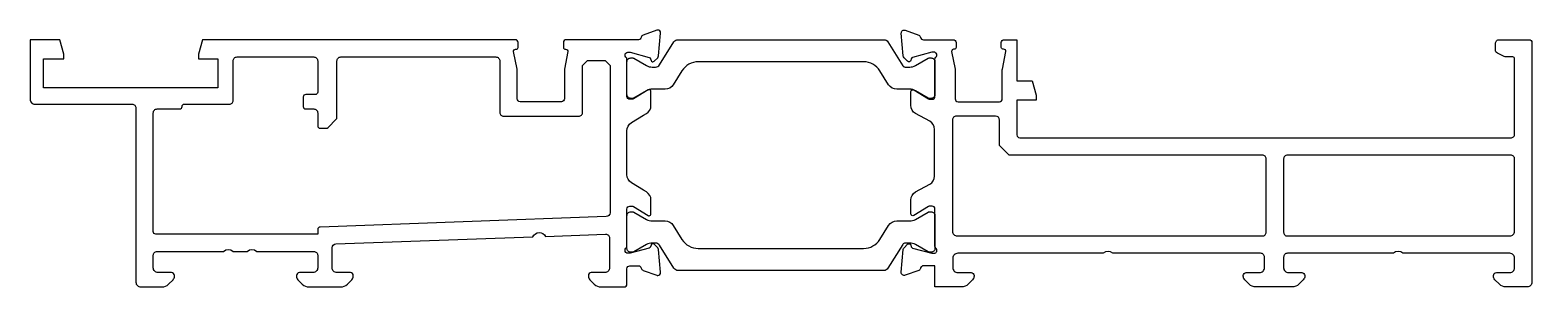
# Model space of a CAD drawing. Extents: x 0 to 156, y -19 to 8.
import ezdxf

# ---------------------------------------------------------------- set-up
doc = ezdxf.new("R2010")
doc.units = 0
doc.header["$MEASUREMENT"] = 0
doc.layers.get('0').update_dxf_attribs({"linetype": 'CONTINUOUS'})

msp = doc.modelspace()

# ---------------------------------------------------------------- linework, layer by layer
at = {"color": 0, "linetype": 'Continuous'}
for points in [[(3.1, 6.7), (0, 6.7), (0, 0.5, 0.198912), (0.15, 0.15, 0.198912), (0.5, 0), (10.6, 0, -0.414214), (11, -0.4), (11, -18.5, 0.414214), (11.5, -19), (13.69, -19, 0.198912), (14.39, -18.71), (14.85, -18.24, 0.198913), (15, -17.89), (15, -17.8, 0.414214), (14.7, -17.5), (13.3, -17.5, -0.414214), (12.8, -17), (12.8, -15.7, -0.414214), (13.2, -15.3), (20.09, -15.3, -0.4), (21.09, -15.3), (22.55, -15.3, -0.4), (23.55, -15.3), (29.48, -15.3, -0.414214), (29.88, -15.7), (29.88, -17, -0.414214), (29.38, -17.5), (27.98, -17.5, 0.414214), (27.68, -17.8), (27.68, -17.89, 0.198912), (27.82, -18.24), (28.28, -18.71, 0.198912), (28.99, -19), (32.26, -19, 0.198912), (32.97, -18.71), (33.43, -18.24, 0.198912), (33.58, -17.89), (33.58, -17.8, 0.414214), (33.28, -17.5), (31.88, -17.5, -0.414482), (31.38, -17), (31.38, -14.92, -0.40347), (31.76, -14.52), (52.23, -13.78, -0.644128), (53.55, -13.74), (59.78, -13.51, -0.424769), (60.2, -13.91), (60.2, -17, -0.414214), (59.7, -17.5), (58.3, -17.5, 0.415754), (58, -17.8), (58, -17.89, 0.198936), (58.15, -18.24), (58.61, -18.71, 0.198912), (59.31, -19), (61.7, -19, 0.414214), (62, -18.7), (62, -17.1, -0.414214), (62.3, -16.8), (63.2, -16.8, -0.359508), (63.49, -17.04, 0.263725), (63.69, -17.27), (65.1, -17.78, 0.087489), (65.2, -17.8, 0.414214), (65.5, -17.5, 0.02182), (65.5, -17.47), (65.29, -15.11, 0.176327), (65.2, -14.92), (64.84, -14.56, 0.198912), (64.7, -14.5, 0.065543), (64.65, -14.51, 0.267949), (64.51, -14.65), (64.46, -14.82, -0.267949), (64.32, -14.96), (62.34, -15.49, -0.065543), (62.26, -15.5), (62.1, -15.5, -0.414214), (61.8, -15.2, -0.213422), (61.9, -14.97, 0.213422), (62, -14.75), (62, -10.9, -0.414214), (62.3, -10.6), (62.52, -10.6, -0.137852), (62.68, -10.64), (64.19, -11.57, 0.137852), (64.3, -11.6, 0.414214), (64.5, -11.4), (64.5, -9.97, 0.261434), (64.02, -9.12), (63.72, -8.93), (62.48, -8.18, -0.261434), (62, -7.32), (62, -3.98), (62, -2.77, -0.261434), (62.48, -1.92), (63.72, -1.16), (64.02, -0.98, 0.261434), (64.5, -0.12), (64.5, 1.3, 0.414214), (64.3, 1.5, 0.137852), (64.19, 1.47), (62.68, 0.55, -0.137852), (62.52, 0.5), (62.3, 0.5, -0.414214), (62, 0.8), (62, 4.65, 0.213422), (61.9, 4.88, -0.213422), (61.8, 5.1, -0.414214), (62.1, 5.4), (62.26, 5.4, -0.065543), (62.34, 5.39), (64.32, 4.86, -0.267949), (64.46, 4.72), (64.51, 4.55, 0.267949), (64.65, 4.41, 0.065543), (64.7, 4.4, 0.198912), (64.84, 4.46), (65.2, 4.82, 0.176327), (65.29, 5.01), (65.5, 7.38, 0.02182), (65.5, 7.4, 0.414214), (65.2, 7.7, 0.087489), (65.1, 7.68), (63.69, 7.17, 0.263725), (63.49, 6.94, -0.359508), (63.2, 6.7), (58.89, 6.7), (56.6, 6.7), (55.7, 6.7, 0.414214), (55.4, 6.4), (55.4, 5.9, 0.472369), (55.63, 5.7, -0.522295), (55.86, 5.46), (55.5, 3.63, 0.048033), (55.5, 3.57), (55.5, 0.55, -0.414214), (55.2, 0.25), (50.9, 0.25, -0.414215), (50.6, 0.55), (50.6, 3.57, 0.048034), (50.59, 3.63), (50.23, 5.46, -0.471631), (50.43, 5.7), (50.5, 5.7, 0.414214), (50.7, 5.9), (50.7, 6.4, 0.414214), (50.4, 6.7), (48.82, 6.7), (17.9, 6.7), (17.5, 5.2), (17.5, 4.7), (19.5, 4.7), (19.5, 1.7), (1.4, 1.7), (1.4, 4.7), (3.5, 4.7), (3.5, 5.2), (3.1, 6.7)], [(156.01, 6.4), (156.01, -18.5, -0.414214), (155.51, -19), (153.32, -19, -0.198912), (152.62, -18.71), (152.15, -18.24, -0.198912), (152.01, -17.89), (152.01, -17.8, -0.414214), (152.31, -17.5), (153.71, -17.5, 0.414214), (154.21, -17), (154.21, -16, 0.414214), (153.71, -15.5), (142.61, -15.5, 0.4), (141.61, -15.5), (132.03, -15.5), (130.61, -15.5, 0.414214), (130.21, -15.9), (130.21, -17, 0.414214), (130.71, -17.5), (132.11, -17.5, -0.414214), (132.41, -17.8), (132.41, -17.89, -0.198912), (132.26, -18.24), (131.8, -18.71, -0.198912), (131.09, -19), (127.33, -19, -0.198912), (126.63, -18.71), (126.17, -18.24, -0.198912), (126.02, -17.89), (126.02, -17.8, -0.414214), (126.32, -17.5), (127.72, -17.5, 0.414214), (128.22, -17), (128.22, -15.9, 0.414214), (127.82, -15.5), (112.48, -15.5, 0.4), (111.48, -15.5), (96.36, -15.5, 0.414214), (95.86, -16), (95.86, -17, 0.414214), (96.36, -17.5), (97.76, -17.5, -0.414214), (98.06, -17.8), (98.06, -17.89, -0.198912), (97.91, -18.24), (97.45, -18.71, -0.198912), (96.74, -19), (94, -19), (94, -16.8), (92.81, -16.8, 0.331642), (92.51, -17.01), (92.5, -17.07, -0.237255), (92.31, -17.27), (90.9, -17.78, -0.548619), (90.5, -17.47), (90.71, -15.11, -0.176327), (90.79, -14.92), (91.16, -14.56, -0.57735), (91.49, -14.65), (91.54, -14.82, 0.267949), (91.68, -14.96), (93.66, -15.49, 0.065543), (93.74, -15.5), (93.9, -15.5, 0.6885), (94.1, -14.97, -0.213422), (94, -14.75), (94, -10.9, 0.414214), (93.7, -10.6), (93.48, -10.6, 0.137852), (93.32, -10.64), (91.8, -11.57, -0.585498), (91.5, -11.4), (91.5, -9.97, -0.261434), (91.98, -9.12), (93.47, -8.33, 0.261434), (93.95, -7.48), (93.95, -2.62, 0.261434), (93.47, -1.77), (91.98, -0.98, -0.261434), (91.5, -0.12), (91.5, 1.3, -0.585498), (91.8, 1.47), (93.32, 0.55, 0.137852), (93.48, 0.5), (93.7, 0.5, 0.414214), (94, 0.8), (94, 4.65, -0.213422), (94.1, 4.88, 0.6885), (93.9, 5.4), (93.74, 5.4, 0.065543), (93.66, 5.39), (91.68, 4.86, 0.267949), (91.54, 4.72), (91.49, 4.55, -0.57735), (91.16, 4.46), (90.79, 4.82, -0.176327), (90.71, 5.01), (90.5, 7.38, -0.548619), (90.9, 7.68), (92.31, 7.17, -0.263795), (92.5, 6.94, 0.359891), (92.8, 6.7), (93.24, 6.7), (95.89, 6.7, -0.414214), (96.19, 6.4), (96.19, 5.9, -0.414214), (95.99, 5.7), (95.93, 5.7, 0.471631), (95.73, 5.46), (96.09, 3.63, -0.048034), (96.09, 3.57), (96.09, 0.55, 0.414215), (96.39, 0.25), (100.69, 0.25, 0.414214), (100.99, 0.55), (100.99, 3.57, -0.048033), (101, 3.63), (101.36, 5.46, 0.522295), (101.13, 5.7, -0.472369), (100.89, 5.9), (100.89, 6.4, -0.414214), (101.19, 6.7), (102.1, 6.7), (102.5, 6.7), (102.5, 2.43), (104.09, 2.43), (104.5, 0.93), (104.5, 0.43), (102.5, 0.43), (102.5, -3.2, 0.414214), (102.8, -3.5), (153.81, -3.5, 0.414214), (154.21, -3.1), (154.21, 4.7, 0.414214), (154.01, 4.9), (153.31, 4.9, -0.116434), (153.13, 4.94), (152.43, 5.29, -0.284079), (152.21, 5.65), (152.21, 6.3, -0.414214), (152.61, 6.7), (155.71, 6.7, -0.414214), (156.01, 6.4)], [(15.87, -0.07, -0.198912), (16.05, 0), (20.7, 0, 0.414214), (21.1, 0.4), (21.1, 4.5, -0.414214), (21.5, 4.9), (29.48, 4.9, -0.414214), (29.88, 4.5), (29.88, 1.25, -0.414214), (29.63, 1), (28.63, 1, 0.414214), (28.38, 0.75), (28.38, -0.25, 0.414214), (28.63, -0.5), (29.48, -0.5, -0.414214), (29.88, -0.9), (29.88, -2.25, 0.414214), (30.13, -2.5), (30.77, -2.5, 0.198912), (30.95, -2.43), (31.8, -1.57, 0.198912), (31.88, -1.4), (31.88, 4.5, -0.414214), (32.28, 4.9), (48.39, 4.9, -0.414214), (48.79, 4.5), (48.79, -0.85, 0.414214), (49.19, -1.25), (57, -1.25, 0.414214), (57.4, -0.85), (57.4, 4.02), (57.9, 4.52), (59.75, 4.52), (60.25, 4.02), (60.25, -11.2), (60.25, -11.29, -0.403693), (59.86, -11.69), (30.12, -12.77, 0.403693), (29.88, -13.02), (29.88, -13.5), (13.05, -13.5, -0.414214), (12.8, -13.25), (12.8, -0.9, -0.414214), (13.2, -0.5), (15.55, -0.5, 0.414214), (15.8, -0.25, -0.198912), (15.87, -0.07)], [(101.7, -5.3), (100.7, -4.3), (100.7, -1.65, 0.41403), (100.3, -1.25), (96.21, -1.25, 0.414214), (95.81, -1.65), (95.81, -13.2, 0.414214), (96.31, -13.7), (128.01, -13.7, 0.414214), (128.41, -13.3), (128.41, -5.7, 0.414214), (128.01, -5.3), (101.7, -5.3)], [(154.09, -5.42, 0.198912), (153.81, -5.3), (130.61, -5.3, 0.414214), (130.21, -5.7), (130.21, -13.3, 0.414214), (130.61, -13.7), (153.71, -13.7, 0.414214), (154.21, -13.2), (154.21, -5.7, 0.198912), (154.09, -5.42)]]:
    msp.add_lwpolyline(points, format="xyb", close=True, dxfattribs=at)
at = {"color": 4, "linetype": 'Continuous'}
for points in [[(67.31, 6.7), (88.69, 6.7, -0.258618), (89.11, 6.47), (90.66, 3.99, 0.258618), (90.91, 3.85), (91.37, 3.85, 0.131652), (91.97, 4.01), (93.29, 4.77, -0.131652), (93.39, 4.8), (93.6, 4.8, -0.414214), (94, 4.4), (94, 1, -0.414214), (93.6, 0.6), (93.39, 0.6, -0.131652), (93.29, 0.63), (91.97, 1.39, 0.160298), (91.37, 1.55), (90.03, 1.55, -0.258618), (89.18, 2.02), (88.28, 3.46, 0.258618), (86.58, 4.4), (69.41, 4.4, 0.258618), (67.72, 3.46), (66.82, 2.02, -0.258618), (65.97, 1.55), (64.63, 1.55, 0.162972), (64.03, 1.39), (62.71, 0.63, -0.131652), (62.61, 0.6), (62.4, 0.6, -0.414214), (62, 1), (62, 4.4, -0.414214), (62.4, 4.8), (62.61, 4.8, -0.131652), (62.71, 4.77), (64.03, 4.01, 0.131652), (64.63, 3.85), (64.97, 3.85, 0.258618), (65.4, 4.09), (66.88, 6.47, -0.258618), (67.31, 6.7)], [(88.69, -17.29), (67.31, -17.29, -0.258618), (66.88, -17.05), (65.4, -14.67, 0.258618), (64.97, -14.44), (64.63, -14.44, 0.131652), (64.03, -14.6), (62.71, -15.36, -0.131652), (62.61, -15.39), (62.4, -15.39, -0.414214), (62, -14.99), (62, -11.59, -0.414214), (62.4, -11.19), (62.61, -11.19, -0.131652), (62.71, -11.22), (64.03, -11.98, 0.131652), (64.63, -12.14), (65.97, -12.14, -0.258618), (66.82, -12.61), (67.72, -14.05, 0.258618), (69.41, -14.99), (86.58, -14.99, 0.258618), (88.28, -14.05), (89.18, -12.61, -0.258618), (90.03, -12.14), (91.37, -12.14, 0.131652), (91.97, -11.98), (93.29, -11.22, -0.131652), (93.39, -11.19), (93.6, -11.19, -0.414214), (94, -11.59), (94, -14.99, -0.414214), (93.6, -15.39), (93.39, -15.39, -0.131652), (93.29, -15.36), (91.97, -14.6, 0.131652), (91.37, -14.44), (90.91, -14.44, 0.258618), (90.66, -14.58), (89.11, -17.05, -0.258618), (88.69, -17.29)]]:
    msp.add_lwpolyline(points, format="xyb", close=True, dxfattribs=at)

doc.saveas('drawing.dxf')
